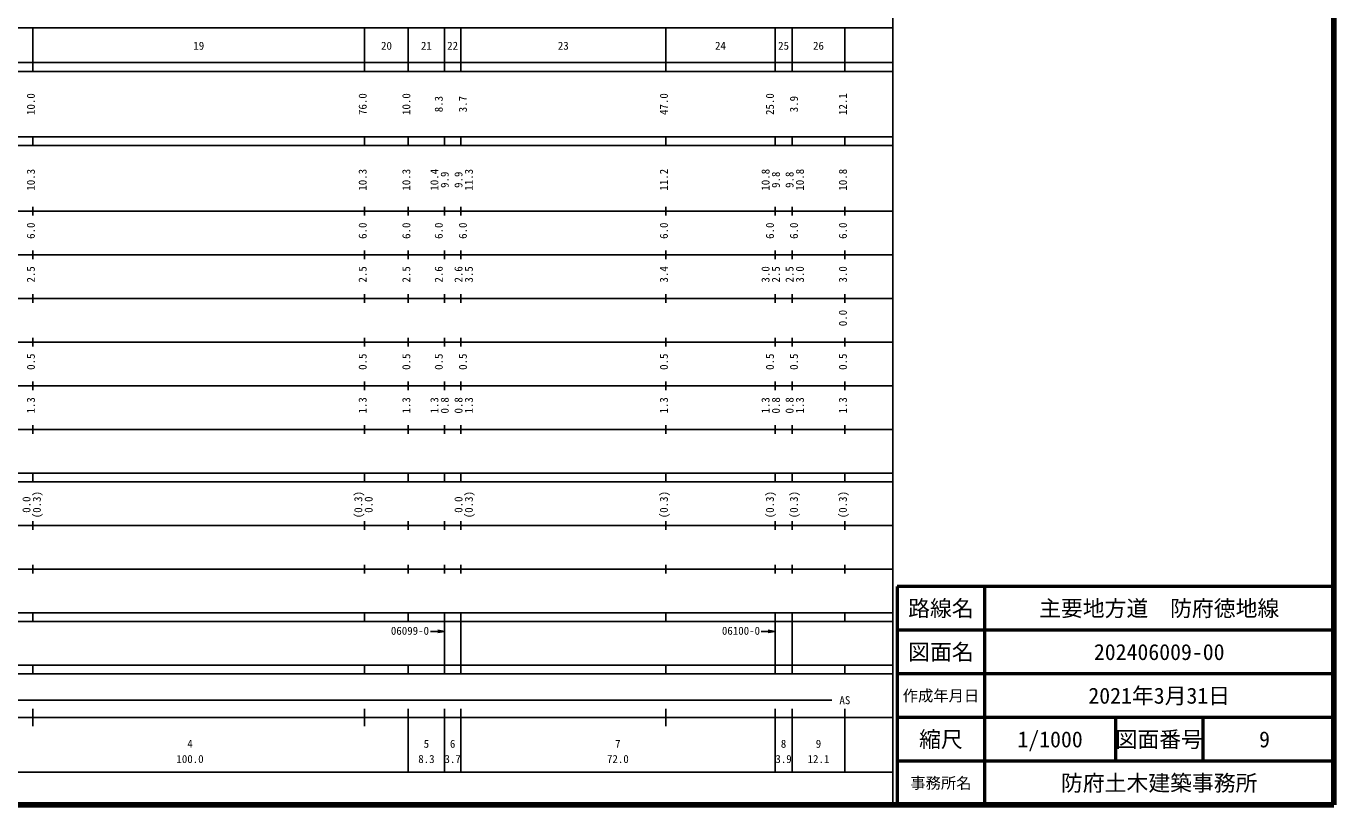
# Model space of a CAD drawing. Units: millimetres on the paper, enlarged 1000 times. Extents: x 40000 to 680000, y 20000 to 380000.
# Drawn here: x 380465 to 680000, y 20000 to 198357 of the extents above; entities that cross this region are included whole.
import ezdxf
from ezdxf.enums import TextEntityAlignment as Align

# ---------------------------------------------------------------- set-up
doc = ezdxf.new("R2010")
doc.units = ezdxf.units.MM
doc.header["$LTSCALE"] = 1000
for name, color, linetype, lineweight in [('M-TTL', 2, 'Continuous', 140), ('M-TTL-BAND', 7, 'Continuous', 25), ('M-TTL-FRAM', 2, 'Continuous', 50), ('M-TTL-LINE', 7, 'Continuous', 50)]:
    doc.layers.add(name, color=color, linetype=linetype, lineweight=lineweight)
doc.layers.add('M-TTL-TXT', color=7, linetype='Continuous')
doc.styles.add('ＭＳ ゴシック', font='')
doc.styles.get('ＭＳ ゴシック').set_extended_font_data('MS Gothic')

# ---------------------------------------------------------------- blocks, each defined once
blk = doc.blocks.new('open_arrow')
at = {"color": 0, "linetype": 'Continuous', "lineweight": -2}
blk.add_lwpolyline([(7.5, 1.25), (0, 0), (7.5, -1.25)], dxfattribs=at)

msp = doc.modelspace()

# ---------------------------------------------------------------- linework, layer by layer
at = {"layer": 'M-TTL'}
for p, q in [((680000, 20000), (680000, 380000)), ((40000, 20000), (680000, 20000))]:
    msp.add_line(p, q, dxfattribs=at)
at = {"layer": 'M-TTL-BAND'}
for p, q in [((579000, 20000), (579000, 370000)), ((68000, 198000), (579000, 198000)), ((382000, 188000), (382000, 198000)), ((458000, 188000), (458000, 198000)), ((468000, 188000), (468000, 198000)), ((476300, 188000), (476300, 198000)), ((480000, 188000), (480000, 198000)), ((527000, 188000), (527000, 198000)), ((552000, 188000), (552000, 198000)), ((555900, 188000), (555900, 198000)), ((568000, 188000), (568000, 198000)), ((40000, 190000), (579000, 190000)), ((40000, 188000), (579000, 188000)), ((40000, 173000), (579000, 173000)), ((40000, 171000), (579000, 171000)), ((382000, 171000), (382000, 173000)), ((458000, 171000), (458000, 173000)), ((468000, 171000), (468000, 173000)), ((476300, 171000), (476300, 173000)), ((480000, 171000), (480000, 173000)), ((527000, 171000), (527000, 173000)), ((552000, 171000), (552000, 173000)), ((555900, 171000), (555900, 173000)), ((568000, 171000), (568000, 173000)), ((40000, 156000), (579000, 156000)), ((382000, 155000), (382000, 157000)), ((458000, 155000), (458000, 157000)), ((468000, 155000), (468000, 157000)), ((476300, 155000), (476300, 157000)), ((480000, 155000), (480000, 157000)), ((527000, 155000), (527000, 157000)), ((552000, 155000), (552000, 157000)), ((555900, 155000), (555900, 157000)), ((568000, 155000), (568000, 157000)), ((382000, 145000), (382000, 147000)), ((458000, 145000), (458000, 147000)), ((468000, 145000), (468000, 147000)), ((476300, 145000), (476300, 147000)), ((480000, 145000), (480000, 147000)), ((527000, 145000), (527000, 147000)), ((552000, 145000), (552000, 147000)), ((555900, 145000), (555900, 147000)), ((568000, 145000), (568000, 147000)), ((46000, 146000), (579000, 146000)), ((52000, 136000), (579000, 136000)), ((382000, 135000), (382000, 137000)), ((458000, 135000), (458000, 137000)), ((468000, 135000), (468000, 137000)), ((476300, 135000), (476300, 137000)), ((480000, 135000), (480000, 137000)), ((527000, 135000), (527000, 137000)), ((552000, 135000), (552000, 137000)), ((555900, 135000), (555900, 137000)), ((568000, 135000), (568000, 137000)), ((46000, 126000), (579000, 126000)), ((382000, 125000), (382000, 127000)), ((458000, 125000), (458000, 127000)), ((468000, 125000), (468000, 127000)), ((476300, 125000), (476300, 127000)), ((480000, 125000), (480000, 127000)), ((527000, 125000), (527000, 127000)), ((552000, 125000), (552000, 127000)), ((555900, 125000), (555900, 127000)), ((568000, 125000), (568000, 127000)), ((382000, 115000), (382000, 117000)), ((458000, 115000), (458000, 117000)), ((468000, 115000), (468000, 117000)), ((476300, 115000), (476300, 117000)), ((480000, 115000), (480000, 117000)), ((527000, 115000), (527000, 117000)), ((552000, 115000), (552000, 117000)), ((555900, 115000), (555900, 117000)), ((568000, 115000), (568000, 117000)), ((52000, 116000), (579000, 116000)), ((46000, 106000), (579000, 106000)), ((382000, 105000), (382000, 107000)), ((458000, 105000), (458000, 107000)), ((468000, 105000), (468000, 107000)), ((476300, 105000), (476300, 107000)), ((480000, 105000), (480000, 107000)), ((527000, 105000), (527000, 107000)), ((552000, 105000), (552000, 107000)), ((555900, 105000), (555900, 107000)), ((568000, 105000), (568000, 107000)), ((40000, 96000), (579000, 96000)), ((382000, 94000), (382000, 96000)), ((458000, 94000), (458000, 96000)), ((468000, 94000), (468000, 96000)), ((476300, 94000), (476300, 96000)), ((480000, 94000), (480000, 96000)), ((527000, 94000), (527000, 96000)), ((552000, 94000), (552000, 96000)), ((555900, 94000), (555900, 96000)), ((568000, 94000), (568000, 96000)), ((40000, 94000), (579000, 94000)), ((49000, 84000), (579000, 84000)), ((382000, 83000), (382000, 85000)), ((458000, 83000), (458000, 85000)), ((468000, 83000), (468000, 85000)), ((476300, 83000), (476300, 85000)), ((480000, 83000), (480000, 85000)), ((527000, 83000), (527000, 85000)), ((552000, 83000), (552000, 85000)), ((555900, 83000), (555900, 85000)), ((568000, 83000), (568000, 85000)), ((382000, 73000), (382000, 75000)), ((458000, 73000), (458000, 75000)), ((468000, 73000), (468000, 75000)), ((476300, 73000), (476300, 75000)), ((480000, 73000), (480000, 75000)), ((527000, 73000), (527000, 75000)), ((552000, 73000), (552000, 75000)), ((555900, 73000), (555900, 75000)), ((568000, 73000), (568000, 75000)), ((40000, 74000), (579000, 74000)), ((40000, 64000), (579000, 64000)), ((382000, 62000), (382000, 64000)), ((458000, 62000), (458000, 64000)), ((468000, 62000), (468000, 64000)), ((476300, 62000), (476300, 64000)), ((480000, 62000), (480000, 64000)), ((527000, 62000), (527000, 64000)), ((552000, 62000), (552000, 64000)), ((555900, 62000), (555900, 64000)), ((568000, 62000), (568000, 64000)), ((40000, 62000), (579000, 62000)), ((476300, 52000), (476300, 62000)), ((480000, 52000), (480000, 62000)), ((552000, 52000), (552000, 62000)), ((555900, 52000), (555900, 62000)), ((476260, 59740), (473117, 59740)), ((551960, 59740), (548817, 59740)), ((40000, 52000), (579000, 52000)), ((382000, 50000), (382000, 52000)), ((458000, 50000), (458000, 52000)), ((468000, 50000), (468000, 52000)), ((476300, 50000), (476300, 52000)), ((480000, 50000), (480000, 52000)), ((527000, 50000), (527000, 52000)), ((552000, 50000), (552000, 52000)), ((555900, 50000), (555900, 52000)), ((568000, 50000), (568000, 52000)), ((40000, 50000), (579000, 50000)), ((71000, 44000), (565000, 44000)), ((382000, 38000), (382000, 42000)), ((458000, 38000), (458000, 42000)), ((468000, 27500), (468000, 42000)), ((476300, 27500), (476300, 42000)), ((480000, 27500), (480000, 42000)), ((527000, 38000), (527000, 42000)), ((552000, 27500), (552000, 42000)), ((555900, 27500), (555900, 42000)), ((568000, 27500), (568000, 42000)), ((40000, 40000), (579000, 40000)), ((68000, 27500), (579000, 27500))]:
    msp.add_line(p, q, dxfattribs=at)
at = {"layer": 'M-TTL-FRAM'}
for p, q in [((680000, 70000), (580000, 70000)), ((580000, 70000), (580000, 20000))]:
    msp.add_line(p, q, dxfattribs=at)
at = {"layer": 'M-TTL-LINE'}
for p, q in [((600000, 70000), (600000, 20000)), ((680000, 60000), (580000, 60000)), ((680000, 50000), (580000, 50000)), ((680000, 40000), (580000, 40000)), ((630000, 40000), (630000, 30000)), ((650000, 40000), (650000, 30000)), ((680000, 30000), (580000, 30000))]:
    msp.add_line(p, q, dxfattribs=at)

# ---------------------------------------------------------------- block references
at = {"layer": 'M-TTL-BAND', "xscale": 200, "yscale": 200, "rotation": 180}
for p in [(476260, 59740), (551960, 59740)]:
    msp.add_blockref('open_arrow', p, dxfattribs=at)

# ---------------------------------------------------------------- texts
at = {"layer": 'M-TTL-BAND', "style": 'ＭＳ ゴシック'}
for s, p in [('19', (420000, 192405)), ('20', (463000, 192405)), ('21', (472150, 192405)), ('22', (478150, 192405)), ('23', (503500, 192405)), ('24', (539500, 192405)), ('25', (553950, 192405)), ('26', (561950, 192405)), ('AS', (568000, 42500)), ('4', (418000, 32523)), ('5', (472150, 32523)), ('6', (478150, 32523)), ('7', (516000, 32523)), ('8', (553950, 32523)), ('9', (561950, 32523)), ('100.0', (418000, 29033)), ('8.3', (472150, 29033)), ('3.7', (478150, 29033)), ('72.0', (516000, 29033)), ('3.9', (553950, 29033)), ('12.1', (561950, 29033))]:
    msp.add_text(s, height=1833, dxfattribs=at).set_placement(p, align=Align.BOTTOM_CENTER)
for s, p in [('10.0', (383000, 180500)), ('76.0', (459000, 180500)), ('10.0', (469000, 180500)), ('47.0', (528000, 180500)), ('25.0', (552285, 180500)), ('12.1', (569000, 180500)), ('8.3', (476430, 180500)), ('3.7', (481954, 180500)), ('3.9', (557785, 180500)), ('10.3', (383000, 163174)), ('10.3', (459000, 163174)), ('10.3', (469000, 163174)), ('10.4', (475430, 163174)), ('9.9', (477800, 163174)), ('9.9', (480954, 163174)), ('11.3', (483324, 163174)), ('11.2', (528000, 163174)), ('10.8', (551285, 163174)), ('9.8', (553655, 163174)), ('9.8', (556785, 163174)), ('10.8', (559155, 163174)), ('10.8', (569000, 163174)), ('6.0', (383000, 151500)), ('6.0', (459000, 151500)), ('6.0', (469000, 151500)), ('6.0', (476430, 151500)), ('6.0', (481954, 151500)), ('6.0', (528000, 151500)), ('6.0', (552285, 151500)), ('6.0', (557785, 151500)), ('6.0', (569000, 151500)), ('2.5', (383000, 141500)), ('2.5', (459000, 141500)), ('2.5', (469000, 141500)), ('2.6', (476430, 141500)), ('2.6', (480954, 141500)), ('3.5', (483324, 141500)), ('3.4', (528000, 141500)), ('3.0', (551285, 141500)), ('2.5', (553655, 141500)), ('2.5', (556785, 141500)), ('3.0', (559155, 141500)), ('3.0', (569000, 141500)), ('0.0', (569000, 131500)), ('0.5', (383000, 121500)), ('0.5', (459000, 121500)), ('0.5', (469000, 121500)), ('0.5', (476430, 121500)), ('0.5', (481954, 121500)), ('0.5', (528000, 121500)), ('0.5', (552285, 121500)), ('0.5', (557785, 121500)), ('0.5', (569000, 121500)), ('1.3', (383000, 111500)), ('1.3', (459000, 111500)), ('1.3', (469000, 111500)), ('1.3', (475430, 111500)), ('0.8', (477800, 111500)), ('0.8', (480954, 111500)), ('1.3', (483324, 111500)), ('1.3', (528000, 111500)), ('1.3', (551285, 111500)), ('0.8', (553655, 111500)), ('0.8', (556785, 111500)), ('1.3', (559155, 111500)), ('1.3', (569000, 111500)), ('0.0', (382000, 88764)), ('(0.3)', (384370, 88764)), ('(0.3)', (458000, 88764)), ('0.0', (460370, 88764)), ('0.0', (480954, 88764)), ('(0.3)', (483324, 88764)), ('(0.3)', (528000, 88764)), ('(0.3)', (552285, 88764)), ('(0.3)', (557785, 88764)), ('(0.3)', (569000, 88764))]:
    msp.add_text(s, height=1833, rotation=90, dxfattribs=at).set_placement(p, align=Align.BOTTOM_CENTER)
for s, p in [('06099-0', (464010, 58405)), ('06100-0', (539831, 58405))]:
    msp.add_text(s, height=1833, dxfattribs=at).set_placement(p, align=Align.BOTTOM_LEFT)
at = {"layer": 'M-TTL-TXT', "style": 'ＭＳ ゴシック'}
for s, height, p in [('路線名', 3666, (590000, 65000)), ('主要地方道\u3000防府徳地線', 3666, (640000, 65000)), ('図面名', 3666, (590000, 55000)), ('202406009-00', 3666, (640000, 55000)), ('作成年月日', 2566, (590000, 45000)), ('2021年3月31日', 3666, (640000, 45000)), ('縮尺', 3666, (590000, 35000)), ('1/1000', 3666, (615000, 35000)), ('図面番号', 3666, (640000, 35000)), ('9', 3666, (664125, 35000)), ('防府土木建築事務所', 3666, (640000, 25000)), ('事務所名', 2566, (590000, 25000))]:
    msp.add_text(s, height=height, dxfattribs=at).set_placement(p, align=Align.MIDDLE_CENTER)

doc.saveas('drawing.dxf')
